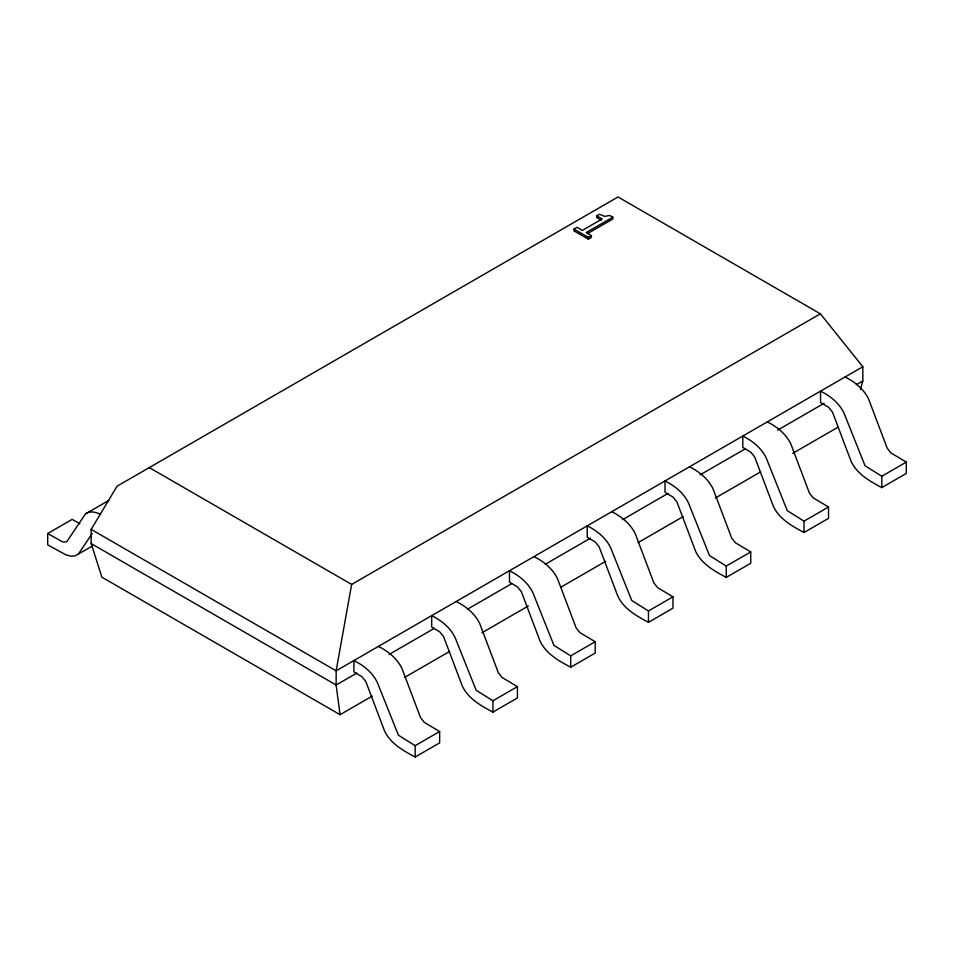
<?xml version="1.0" encoding="UTF-8"?>
<svg xmlns="http://www.w3.org/2000/svg" width="954" height="954" viewBox="0 0 954 954"><rect width="100%" height="100%" fill="white"/><g stroke="black" fill="none" stroke-linecap="round" stroke-linejoin="round"><path stroke-width="1.43" d="M860.436 389.423L862.821 380.956L862.821 366.741L820.38 313.806L351.644 584.432L336.142 670.805L336.142 685.02L340.065 714.689L372.298 696.074M340.065 714.689L101.899 577.182L91.179 543.589L91.179 529.387L117.044 486.218L618.025 196.977L820.38 313.806M108.649 500.516L85.443 513.92L66.744 541.741L62.94 542.039L47.7 533.524L47.7 544.877L66.398 555.097L71.133 556.158L75.211 555.836L92.514 545.974M78.323 554.155L92.156 533.596M587.414 233.67L612.814 219.003L612.814 217.214L586.15 232.597L591.397 235.626L591.397 237.427L588.379 239.168L573.95 230.844L573.95 229.043L576.967 227.302L582.334 230.403L602.165 218.955L596.799 215.854L596.799 217.655L601.092 220.135M596.799 215.854L599.494 214.292L604.848 216.379L609.725 215.437L612.814 217.214M47.7 533.524L72.194 519.381L79.838 523.794M573.95 229.043L588.379 237.379L591.397 235.626M862.821 366.741L336.142 670.805L91.179 529.387M356.796 673.095L336.142 685.02L91.179 543.589M389.065 654.468L434.249 628.388M467.818 609.01L511.702 583.669M545.271 564.291L590.443 538.199M622.723 519.572L667.895 493.492M700.164 474.853L745.348 448.774M777.617 430.135L824.089 403.315M856.37 384.677L862.821 380.956M404.544 677.459L449.692 651.391M481.937 632.776L528.361 605.969M560.606 587.354L605.754 561.286M637.999 542.671L683.136 516.615M715.381 498L760.529 471.932M792.774 453.317L837.91 427.261M415.145 745.67L439.639 731.527L439.639 742.88L415.145 757.023C403.28 750.703 390.532 743.643 384.522 730.931L365.811 681.502L361.936 676.732L353.91 671.902L353.91 660.562C364.666 665.88 374.707 674.263 378.702 685.926L398.402 735.188L415.145 745.67L415.145 757.023M492.92 700.773L517.414 686.63L517.414 697.97L492.92 712.113C481.054 705.793 468.307 698.745 462.296 686.033L443.586 636.604L439.711 631.822L431.685 627.005L431.685 615.652C442.441 620.982 452.482 629.366 456.477 641.016L476.177 690.279L492.92 700.773L492.92 712.113M570.695 655.863L595.201 641.72L595.201 653.073L570.695 667.216C558.829 660.895 546.093 653.836 540.071 641.124L521.361 591.695L517.485 586.925L509.46 582.095L509.46 570.754C520.216 576.073 530.269 584.456 534.252 596.119L553.952 645.381L570.695 655.863L570.695 667.216M648.47 610.965L672.975 596.822L672.975 608.163L648.47 622.306C636.616 615.986 623.868 608.938 617.846 596.226L599.136 546.797L595.26 542.015L587.235 537.197L587.235 525.845C597.991 531.175 608.044 539.559 612.039 551.209L631.727 600.471L648.47 610.965L648.47 622.306M726.256 566.056L750.75 551.913L750.75 563.265L726.256 577.408C714.391 571.088 701.643 564.029 695.621 551.317L676.911 501.887L673.035 497.117L665.01 492.288L665.01 480.947C675.778 486.266 685.819 494.649 689.814 506.312L709.502 555.574L726.256 566.056L726.256 577.408M804.031 521.158L828.525 507.015L828.525 518.356L804.031 532.499C792.166 526.179 779.418 519.131 773.396 506.419L754.686 456.99L750.822 452.208L742.784 447.39L742.784 436.038C753.553 441.368 763.594 449.751 767.588 461.402L787.277 510.664L804.031 521.158L804.031 532.499M881.806 476.249L906.3 462.106L906.3 473.458L881.806 487.601C869.941 481.281 857.193 474.221 851.171 461.509L832.472 412.08L828.597 407.31L820.559 402.481L820.559 391.14C831.328 396.459 841.368 404.842 845.363 416.504L865.063 465.767L881.806 476.249L881.806 487.601M85.443 513.92C89.938 510.557 96.044 512.024 100.635 514.444M845.053 376.997C854.82 381.803 863.668 389.005 868.557 398.903L887.256 448.332L891.06 453.031L906.3 462.106M767.278 421.895C777.045 426.712 785.881 433.903 790.783 443.813L809.481 493.242L813.285 497.928L828.525 507.015M689.504 466.804C699.27 471.61 708.106 478.813 712.996 488.71L731.706 538.139L735.51 542.838L750.75 551.913M611.729 511.702C621.495 516.519 630.332 523.71 635.221 533.62L653.931 583.049L657.735 587.736L672.975 596.822M533.954 556.611C543.72 561.417 552.557 568.62 557.446 578.529L576.156 627.947L579.96 632.645L595.201 641.72M456.179 601.509C465.946 606.327 474.782 613.517 479.671 623.427L498.382 672.856L502.186 677.543L517.414 686.63M149.289 467.603L351.644 584.432M378.404 646.418C388.171 651.224 397.007 658.427 401.896 668.337L420.607 717.754L424.411 722.452L439.639 731.527M588.379 237.379L588.379 239.168"/></g></svg>
